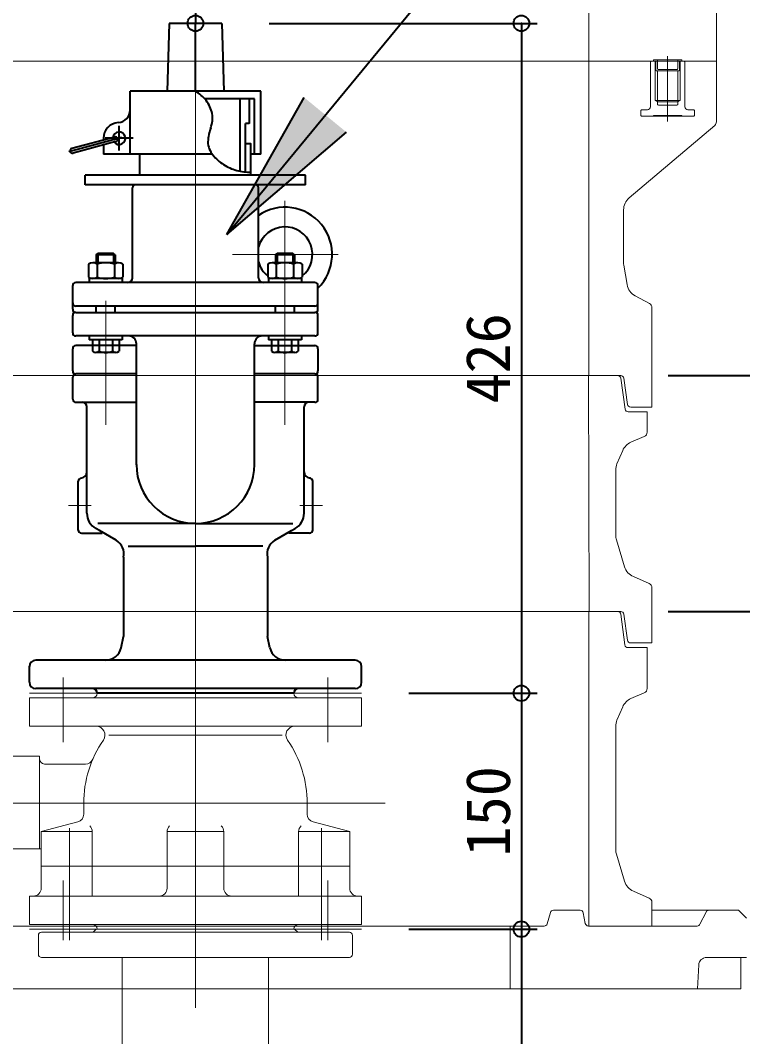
# Model space of a CAD drawing. Units: millimetres at full size, sheet at 1:20. Extents: x -5700 to 5714, y -3160 to 3160.
# Drawn here: x -1009 to -550, y 149 to 795 of the extents above; entities that cross this region are included whole.
import ezdxf
from ezdxf.enums import TextEntityAlignment as Align

# ---------------------------------------------------------------- set-up
doc = ezdxf.new("R2010")
doc.units = ezdxf.units.MM
doc.header["$LTSCALE"] = 20
doc.header["$PDMODE"] = 32
doc.header["$PDSIZE"] = 10
for name, color, linetype, lineweight in [('0-5_TEMP01', 3, 'Continuous', 18), ('0-7_躯体', 7, 'Continuous', 9), ('0-8_細線', 7, 'Continuous', 9), ('0-9_消火栓', 2, 'Continuous', 40), ('0-C_寸法', 1, 'Continuous', 40), ('1-1_補修弁', 7, 'Continuous', 9)]:
    doc.layers.add(name, color=color, linetype=linetype, lineweight=lineweight)
doc.styles.add('ＭＳ ゴシック', font='')
doc.styles.get('ＭＳ ゴシック').set_extended_font_data('MS Gothic')

msp = doc.modelspace()

# ---------------------------------------------------------------- linework, layer by layer
at = {"layer": '0-5_TEMP01'}
for p, q in [((-898.13, 925.53), (-898.13, 769.16)), ((-898.13, 794.16), (-898.13, 524.15)), ((-898.13, 367.16), (-898.13, 793.16)), ((-898.12, 367.16), (-898.12, 793.16)), ((-1229.12, 769.16), (-567.12, 769.16)), ((-841.28, 680.34), (-841.28, 537.83)), ((-807.55, 646.2), (-874.69, 646.2)), ((-898.13, 623.66), (-898.13, 273.66)), ((-898.13, 623.66), (-898.13, 403.66)), ((-955.12, 616.66), (-955.12, 537.83)), ((-978.81, 486.47), (-964.44, 486.47)), ((-817.43, 486.47), (-831.8, 486.47)), ((-898.13, 473.66), (-898.13, 223.66)), ((-982.12, 336.16), (-982.12, 377.16)), ((-898.13, 381.05), (-898.13, 197)), ((-814.12, 377.16), (-814.12, 336.16)), ((-1003.63, 367.16), (-792.62, 367.16)), ((-898.13, 333.66), (-898.13, 233.66)), ((-777.63, 297.16), (-1091.51, 297.16)), ((-978.12, 210.16), (-978.12, 281.46)), ((-898.13, 283.66), (-898.13, 183.66)), ((-818.12, 210.16), (-818.12, 281.46)), ((-898.13, 167.16), (-898.13, 267.16)), ((-982.12, 210.16), (-982.12, 248.16)), ((-814.12, 210.16), (-814.12, 248.16)), ((-1003.63, 217.16), (-792.62, 217.16))]:
    msp.add_line(p, q, dxfattribs=at)
at = {"layer": '0-7_躯体'}
for p, q in [((-648.12, 819.15), (-648.12, 769.16)), ((-567.12, 819.15), (-567.12, 769.16)), ((-1229.12, 769.16), (-898.13, 769.16)), ((-607.12, 769.16), (-898.13, 769.16)), ((-648.12, 769.16), (-648.12, 569.15)), ((-608.53, 769.16), (-609.03, 768.65)), ((-607.12, 769.9), (-589.12, 769.9)), ((-607.12, 769.9), (-607.12, 769.16)), ((-606.13, 769.16), (-607.12, 769.16)), ((-606.13, 769.16), (-606.13, 744.16)), ((-606.13, 769.16), (-605.68, 768.88)), ((-604.62, 769.9), (-604.62, 764.4)), ((-598.12, 772.39), (-598.12, 730.66)), ((-591.62, 769.9), (-591.62, 764.4)), ((-590.13, 769.16), (-590.58, 768.88)), ((-590.13, 769.16), (-590.13, 744.16)), ((-590.13, 769.16), (-589.12, 769.16)), ((-590.13, 769.16), (-587.73, 769.16)), ((-589.12, 769.9), (-589.12, 769.16)), ((-567.12, 769.16), (-589.12, 769.16)), ((-587.73, 769.16), (-587.23, 768.65)), ((-567.12, 769.16), (-567.12, 730.57)), ((-609.03, 768.65), (-609.03, 740.15)), ((-605.62, 768.65), (-605.62, 763.41)), ((-605.12, 762.91), (-591.12, 762.91)), ((-604.52, 762.91), (-604.52, 743.15)), ((-604.12, 763.9), (-592.12, 763.9)), ((-591.73, 762.91), (-591.73, 743.15)), ((-590.62, 768.65), (-590.62, 763.41)), ((-587.23, 768.65), (-587.23, 740.15)), ((-606.13, 744.16), (-590.13, 744.16)), ((-606.13, 744.16), (-604.52, 743.15)), ((-590.13, 744.16), (-591.73, 743.15)), ((-615.17, 737.65), (-615.17, 734.65)), ((-611.03, 738.16), (-614.68, 738.16)), ((-604.52, 743.15), (-604.52, 741.65)), ((-604.52, 743.15), (-591.73, 743.15)), ((-604.03, 741.15), (-592.22, 741.15)), ((-591.73, 743.15), (-591.73, 741.65)), ((-585.22, 738.16), (-581.58, 738.16)), ((-581.07, 737.65), (-581.07, 734.65)), ((-614.68, 734.15), (-581.58, 734.15)), ((-607.12, 734.65), (-589.12, 734.65)), ((-607.12, 734.65), (-607.12, 734.15)), ((-589.12, 734.65), (-589.12, 734.15)), ((-568.21, 728.26), (-622.53, 682.16)), ((-626.12, 674.47), (-626.12, 640.99)), ((-625.99, 639.34), (-623.94, 627.02)), ((-618.78, 619.84), (-609.72, 615)), ((-608.13, 612.36), (-608.13, 569.15)), ((-1168.39, 569.15), (-898.13, 569.15)), ((-627.87, 569.15), (-898.13, 569.15)), ((-648.37, 569.15), (-647.88, 419.16)), ((-608.13, 569.15), (-608.13, 549.15)), ((-627.88, 567.44), (-625.14, 547.88)), ((-625.88, 567.44), (-623.56, 550.88)), ((-611.12, 546.15), (-623.15, 546.15)), ((-608.13, 549.15), (-621.58, 549.15)), ((-611.12, 546.15), (-611.12, 533.13)), ((-612.94, 530.38), (-621.45, 526.74)), ((-626.7, 521.48), (-630.32, 513.04)), ((-631.13, 509.11), (-631.13, 467.64)), ((-630.7, 464.74), (-625.46, 447.56)), ((-609.92, 436.94), (-619.91, 441.31)), ((-1168.39, 419.16), (-898.13, 419.16)), ((-898.13, 419.16), (-1166.37, 419.16)), ((-627.87, 419.16), (-898.13, 419.16)), ((-898.13, 419.16), (-629.89, 419.16)), ((-648.12, 419.16), (-648.12, 219.15)), ((-625.36, 397.9), (-627.9, 417.42)), ((-625.88, 417.43), (-623.56, 400.88)), ((-611.12, 396.15), (-623.37, 396.15)), ((-611.12, 396.15), (-611.12, 370.13)), ((-612.94, 367.38), (-621.45, 363.74)), ((-626.7, 358.48), (-630.32, 350.05)), ((-631.13, 346.11), (-631.13, 267.64)), ((-625.46, 247.56), (-630.7, 264.73)), ((-609.92, 236.95), (-619.91, 241.31)), ((-608.13, 234.2), (-608.13, 219.15)), ((-674.7, 220.58), (-672.55, 227.73)), ((-653.77, 229.16), (-670.64, 229.16)), ((-650.45, 220.77), (-651.8, 227.55)), ((-573.12, 229.16), (-608.13, 229.16)), ((-577.58, 220.27), (-573.68, 228.05)), ((-553.12, 229.16), (-573.12, 229.16)), ((-548.12, 224.16), (-553.12, 229.16)), ((-1188.13, 219.15), (-898.13, 219.15)), ((-1119.64, 219.15), (-898.13, 219.15)), ((-676.61, 219.15), (-898.13, 219.15)), ((-676.61, 219.15), (-898.13, 219.15)), ((-698.12, 219.15), (-698.12, 179.16)), ((-608.13, 219.15), (-648.49, 219.15)), ((-579.37, 219.15), (-648.49, 219.15)), ((-578.37, 194.41), (-579.12, 179.16)), ((-548.12, 199.15), (-573.37, 199.15)), ((-551.57, 199.15), (-551.72, 179.16)), ((-1244.53, 179.16), (-898.13, 179.16)), ((-551.72, 179.16), (-898.13, 179.16))]:
    msp.add_line(p, q, dxfattribs=at)
for points in [[(-608.53, 769.16), (-606.13, 769.16), (-590.13, 769.16)], [(-608.13, 434.19), (-608.13, 399.16), (-621.58, 399.16)]]:
    msp.add_lwpolyline(points, dxfattribs=at)
for centre, radius, start, end in [((-606.13, 768.65), 0.5, 0, 90), ((-590.13, 768.65), 0.5, 90, 180), ((-605.12, 763.41), 0.5, 180, 270), ((-604.12, 764.4), 0.5, 180, 270), ((-592.12, 764.4), 0.5, 270, 0), ((-591.12, 763.41), 0.5, 270, 0), ((-614.68, 737.65), 0.5, 90, 180), ((-611.03, 740.15), 2, 270, 0), ((-604.03, 741.65), 0.5, 180, 270), ((-592.22, 741.65), 0.5, 270, 0), ((-585.22, 740.15), 2, 180, 270), ((-581.58, 737.65), 0.5, 0, 90), ((-614.68, 734.65), 0.5, 180, 270), ((-581.58, 734.65), 0.5, 270, 0), ((-570.13, 730.57), 3, 309.805, 0), ((-616.12, 674.47), 10, 129.806, 180), ((-616.12, 640.99), 10, 180, 189.462), ((-614.08, 628.66), 10, 189.462, 241.928), ((-611.12, 612.36), 3, 0, 61.927), ((-629.87, 567.15), 2, 7.999, 90), ((-627.87, 567.15), 2, 7.999, 90), ((-621.58, 551.15), 2, 187.999, 270), ((-623.15, 548.15), 2, 187.999, 270), ((-614.12, 533.13), 3, 293.199, 0), ((-617.51, 517.54), 10, 113.199, 156.801), ((-621.12, 509.11), 10, 156.801, 180), ((-621.12, 467.64), 10, 180, 196.928), ((-615.9, 450.48), 10, 196.928, 246.371), ((-611.12, 434.19), 3, 0, 66.371), ((-629.89, 417.15), 2, 7.431, 90), ((-627.87, 417.15), 2, 7.999, 90), ((-621.58, 401.15), 2, 187.999, 270), ((-623.37, 398.15), 2, 187.431, 270), ((-614.12, 370.13), 3, 293.199, 0), ((-617.51, 354.54), 10, 113.199, 156.801), ((-621.12, 346.11), 10, 156.801, 180), ((-621.12, 267.64), 10, 180, 196.928), ((-615.9, 250.47), 10, 196.928, 246.371), ((-611.12, 234.2), 3, 0, 66.371), ((-670.64, 227.15), 2, 90, 163.3), ((-653.77, 227.15), 2, 11.309, 90), ((-571.89, 227.15), 2, 90, 153.435), ((-676.61, 221.15), 2, 270, 343.3), ((-648.49, 221.15), 2, 191.309, 270), ((-579.37, 221.15), 2, 270, 333.435), ((-573.37, 194.16), 5, 90, 177.138)]:
    msp.add_arc(centre, radius, start, end, dxfattribs=at)
at = {"layer": '0-8_細線'}
for p, q in [((-995.9, 215.16), (-800.35, 215.16)), ((-961.12, 217.16), (-963.13, 215.16)), ((-961.12, 217.16), (-835.12, 217.16)), ((-835.12, 217.16), (-833.12, 215.16)), ((-997.9, 213.16), (-997.9, 201.16)), ((-798.35, 213.16), (-798.35, 201.16)), ((-995.9, 199.16), (-800.35, 199.16)), ((-944.62, -14.84), (-944.62, 199.16)), ((-851.62, -14.84), (-851.62, 199.16))]:
    msp.add_line(p, q, dxfattribs=at)
for centre, start, end in [((-995.9, 213.16), 90, 179.998), ((-800.35, 213.16), 0.002, 90), ((-995.9, 201.16), 179.998, 270), ((-800.35, 201.16), 270, 0.002)]:
    msp.add_arc(centre, 2, start, end, dxfattribs=at)
at = {"layer": '0-9_消火栓'}
for p, q in [((-914.87, 793.16), (-916.19, 750.07)), ((-881.37, 793.16), (-914.87, 793.16)), ((-898.12, 750.15), (-898.12, 793.16)), ((-881.37, 793.16), (-880.04, 750.07)), ((-881.37, 793.16), (-880.04, 750.07)), ((-856.62, 750.07), (-939.62, 750.07)), ((-939.62, 710.07), (-939.62, 750.07)), ((-916.19, 750.15), (-880.04, 750.15)), ((-856.62, 710.07), (-856.62, 750.07)), ((-860.62, 745.07), (-892.16, 745.07)), ((-869.62, 699.1), (-869.62, 745.07)), ((-864.07, 745.07), (-863.87, 744.87)), ((-863.87, 729.77), (-863.87, 744.87)), ((-860.62, 710.07), (-860.62, 745.07)), ((-946.62, 712.21), (-946.62, 727.93)), ((-864.07, 729.57), (-866.37, 729.57)), ((-866.37, 698.67), (-866.37, 729.57)), ((-863.87, 729.77), (-864.07, 729.57)), ((-945, 720.5), (-978.5, 711.53)), ((-949.42, 720.88), (-976.7, 713.56)), ((-948.64, 717.98), (-975.92, 710.67)), ((-956.62, 720.07), (-956.62, 718.94)), ((-937.79, 720.07), (-955.4, 720.07)), ((-956.62, 715.84), (-956.62, 710.07)), ((-887.47, 710.07), (-956.62, 710.07)), ((-933.37, 696.57), (-933.37, 710.07)), ((-862.87, 696.57), (-862.87, 710.07)), ((-856.62, 710.07), (-862.87, 710.07)), ((-968.12, 690.57), (-968.12, 696.57)), ((-828.12, 696.57), (-968.12, 696.57)), ((-828.12, 690.57), (-828.12, 696.57)), ((-828.12, 690.57), (-968.12, 690.57)), ((-938.12, 631.38), (-938.12, 688.57)), ((-858.12, 631.38), (-858.12, 688.58)), ((-961.12, 645.88), (-960.12, 646.88)), ((-950.12, 646.88), (-960.12, 646.88)), ((-960.12, 646.88), (-960.12, 640.88)), ((-949.12, 645.88), (-950.12, 646.88)), ((-950.12, 646.88), (-950.12, 640.88)), ((-847.28, 645.88), (-846.28, 646.88)), ((-836.28, 646.88), (-846.28, 646.88)), ((-846.28, 646.88), (-846.28, 640.88)), ((-835.28, 645.88), (-836.28, 646.88)), ((-836.28, 646.88), (-836.28, 640.88)), ((-966.07, 640.08), (-966.07, 631.67)), ((-946.91, 640.88), (-963.34, 640.88)), ((-949.12, 645.88), (-961.12, 645.88)), ((-961.12, 645.88), (-961.12, 640.88)), ((-960.6, 640.08), (-960.6, 631.67)), ((-949.64, 640.08), (-949.64, 631.67)), ((-949.12, 645.88), (-949.12, 640.88)), ((-944.17, 640.08), (-944.17, 631.67)), ((-852.23, 640.08), (-852.23, 631.67)), ((-833.07, 640.88), (-849.49, 640.88)), ((-835.28, 645.88), (-847.28, 645.88)), ((-847.28, 645.88), (-847.28, 640.88)), ((-846.76, 640.08), (-846.76, 631.67)), ((-835.81, 640.08), (-835.81, 631.67)), ((-835.28, 645.88), (-835.28, 640.88)), ((-830.33, 640.08), (-830.33, 631.67)), ((-822.27, 628.38), (-974.12, 628.38)), ((-965.62, 630.88), (-965.62, 628.38)), ((-944.62, 630.88), (-965.62, 630.88)), ((-944.62, 630.88), (-944.62, 628.38)), ((-851.78, 630.88), (-851.78, 628.38)), ((-830.78, 630.88), (-851.78, 630.88)), ((-830.78, 630.88), (-830.78, 628.38)), ((-976.12, 611.38), (-976.12, 626.38)), ((-820.28, 611.38), (-820.28, 626.38)), ((-974.13, 609.38), (-822.27, 609.38)), ((-822.28, 613.38), (-974.12, 613.38)), ((-961.12, 609.38), (-961.12, 613.38)), ((-949.12, 609.38), (-949.12, 613.38)), ((-847.28, 609.38), (-847.28, 613.38)), ((-835.28, 609.38), (-835.28, 613.38)), ((-976.12, 596.38), (-976.12, 607.38)), ((-820.28, 596.38), (-820.28, 607.38)), ((-822.28, 594.38), (-974.12, 594.38)), ((-935.62, 588.2), (-974.12, 588.2)), ((-965.62, 594.38), (-965.62, 591.88)), ((-944.62, 591.88), (-965.62, 591.88)), ((-963.62, 591.88), (-963.62, 584.67)), ((-959.37, 591.88), (-959.37, 584.67)), ((-950.87, 591.88), (-950.87, 584.67)), ((-946.62, 591.88), (-946.62, 584.67)), ((-944.62, 594.38), (-944.62, 591.88)), ((-935.62, 512.47), (-935.62, 589.38)), ((-860.62, 512.64), (-860.62, 589.38)), ((-860.62, 588.2), (-822.28, 588.2)), ((-851.78, 594.38), (-851.78, 591.88)), ((-830.78, 591.88), (-851.78, 591.88)), ((-849.78, 591.88), (-849.78, 584.67)), ((-845.53, 591.88), (-845.53, 584.67)), ((-837.03, 591.88), (-837.03, 584.67)), ((-832.78, 591.88), (-832.78, 584.67)), ((-830.78, 594.38), (-830.78, 591.88)), ((-976.12, 572.21), (-976.12, 586.21)), ((-948.75, 583.88), (-961.5, 583.88)), ((-834.9, 583.88), (-847.66, 583.88)), ((-820.28, 586.21), (-820.28, 572.21)), ((-935.62, 570.2), (-974.13, 570.2)), ((-822.28, 570.2), (-860.62, 570.2)), ((-975.96, 554.2), (-975.96, 568.21)), ((-820.28, 554.2), (-820.28, 568.21)), ((-973.96, 552.21), (-935.62, 552.21)), ((-822.28, 552.21), (-860.62, 552.21)), ((-967.12, 481.78), (-967.12, 549.2)), ((-829.12, 481.78), (-829.12, 549.2)), ((-972.62, 470.96), (-972.62, 501.97)), ((-825.12, 503.97), (-825.62, 503.97)), ((-823.62, 470.96), (-823.62, 501.97)), ((-898.12, 475.14), (-960.06, 475.14)), ((-898.12, 475.14), (-836.19, 475.14)), ((-837.06, 470.56), (-834.86, 471.84)), ((-970.62, 468.97), (-957.48, 468.97)), ((-847.66, 464.44), (-837.06, 470.56)), ((-825.62, 468.97), (-838.75, 468.97)), ((-940.83, 460.79), (-898.12, 460.79)), ((-855.41, 460.79), (-898.12, 460.79)), ((-943.81, 453.65), (-943.81, 403.35)), ((-852.43, 453.65), (-852.43, 403.35)), ((-945.41, 396.03), (-943.81, 403.35)), ((-850.84, 396.03), (-852.43, 403.35)), ((-796.62, 388.16), (-999.63, 388.16)), ((-1003.62, 374.16), (-1003.62, 384.37)), ((-792.62, 374.16), (-792.62, 384.16)), ((-796.62, 370.16), (-999.63, 370.16)), ((-835.62, 367.16), (-960.62, 367.16))]:
    msp.add_line(p, q, dxfattribs=at)
for points in [[(-862.87, 696.57), (-862.87, 716.57), (-866.37, 716.57)], [(-948.58, 464.44), (-959.19, 470.56), (-961.38, 471.84)]]:
    msp.add_lwpolyline(points, dxfattribs=at)
for centre, radius, start, end in [((-910.34, 729.47), 23.95, 37.40601, 59.32743), ((-906.88, 731.74), 19.82, 11.82989, 38.28191), ((-947.62, 738.04), 8, 273.185, 0), ((-906.46, 733.18), 19.16, 340.48938, 7.85099), ((-946.62, 720.07), 10, 93.185, 180), ((-946.62, 720.07), 4, 217.024, 172.976), ((-856.6, 715.52), 33.73, 160.48927, 176.02855), ((-949.03, 719.42), 1.5, 285, 105), ((-876.19, 718.44), 14.07, 182.40834, 219.66809), ((-976.31, 712.12), 1.5, 105, 285), ((-865.77, 726.3), 27.11, 218.39583, 237.7464), ((-863.97, 728.44), 29.89, 237.00635, 254.54624), ((-863.87, 729.71), 31.14, 254.99564, 271.83385), ((-936.12, 688.57), 2, 90, 180), ((-860.12, 688.57), 2, 0, 90), ((-841.28, 646.2), 30, 314.427, 124.152), ((-841.28, 646.2), 17.5, 308.734, 164.233), ((-963.34, 635.79), 5.08, 57.419, 122.581), ((-955.12, 621.75), 19.14, 73.374, 106.626), ((-946.91, 635.79), 5.08, 57.419, 122.581), ((-841.28, 646.2), 17.5, 195.767, 231.265), ((-849.49, 635.79), 5.08, 57.419, 122.581), ((-841.28, 621.75), 19.14, 73.374, 106.626), ((-833.07, 635.79), 5.08, 57.419, 122.581), ((-974.12, 626.38), 2, 90, 180), ((-963.34, 635.96), 5.08, 237.419, 302.581), ((-955.12, 650.01), 19.14, 253.374, 286.626), ((-946.91, 635.96), 5.08, 237.419, 302.581), ((-941.12, 631.38), 3, 270, 0), ((-855.12, 631.38), 3, 180, 270), ((-849.49, 635.96), 5.08, 237.419, 302.581), ((-841.28, 650.01), 19.14, 253.374, 286.626), ((-833.07, 635.96), 5.08, 237.419, 302.581), ((-822.28, 626.38), 2, 0, 90), ((-974.12, 615.38), 2, 180, 270), ((-822.28, 615.38), 2, 270, 0), ((-974.12, 611.38), 2, 180, 270), ((-974.12, 607.38), 2, 90, 180), ((-822.28, 611.38), 2, 270, 0), ((-822.28, 607.38), 2, 0, 90), ((-974.12, 596.38), 2, 180, 270), ((-822.28, 596.38), 2, 270, 0), ((-974.12, 586.21), 2, 90, 180), ((-940.62, 589.38), 5, 0, 90), ((-855.62, 589.38), 5, 90, 180), ((-822.28, 586.21), 2, 0, 90), ((-961.5, 587.1), 3.22, 228.74, 311.26), ((-955.12, 595.57), 11.69, 248.679, 291.321), ((-948.75, 587.1), 3.22, 228.74, 311.26), ((-847.66, 587.1), 3.22, 228.74, 311.26), ((-841.28, 595.57), 11.69, 248.679, 291.321), ((-834.9, 587.1), 3.22, 228.74, 311.26), ((-974.12, 572.21), 2, 180, 270), ((-973.96, 568.21), 2, 90, 180), ((-822.28, 572.21), 2, 270, 0), ((-822.28, 568.21), 2, 0, 90), ((-973.96, 554.2), 2, 180, 270), ((-970.12, 549.2), 3, 0, 90), ((-826.12, 549.2), 3, 90, 180), ((-822.28, 554.2), 2, 270, 0), ((-898.12, 512.64), 37.5, 180, 0), ((-971.12, 507.97), 4, 270, 0), ((-825.12, 507.97), 4, 180, 270), ((-970.62, 501.97), 2, 90, 180), ((-825.62, 501.97), 2, 0, 90), ((-955.62, 481.78), 11.5, 180, 240), ((-840.62, 481.78), 11.5, 300, 0), ((-970.62, 470.96), 2, 180, 270), ((-825.62, 470.96), 2, 270, 0), ((-953.58, 455.78), 10, 347.697, 60), ((-842.66, 455.78), 10, 120, 192.303), ((-955.17, 398.16), 10, 270, 347.697), ((-841.07, 398.16), 10, 192.303, 270), ((-999.63, 384.16), 4, 90, 180), ((-796.62, 384.16), 4, 0, 90), ((-999.62, 374.16), 4, 180, 270), ((-963.63, 367.16), 3, 0, 90), ((-832.62, 367.16), 3, 90, 180), ((-796.62, 374.16), 4, 270, 0)]:
    msp.add_arc(centre, radius, start, end, dxfattribs=at)
at = {"layer": '0-C_寸法'}
for p, q in [((-878.14, 658.88), (-578.12, 1023.41)), ((-898.13, 862.16), (-898.13, 793.16)), ((-851.37, 793.16), (-681.05, 793.16)), ((-691.05, 793.16), (-691.05, 367.16)), ((-878.14, 658.88), (-828.97, 745.95)), ((-878.14, 658.88), (-802.15, 723.88)), ((-597.87, 569.15), (-378.28, 569.15)), ((-597.87, 569.15), (-378.28, 569.15)), ((-597.87, 419.16), (-378.28, 419.16)), ((-597.87, 419.16), (-378.28, 419.16)), ((-762.62, 367.16), (-681.05, 367.16)), ((-762.62, 367.16), (-681.05, 367.16)), ((-691.05, 367.16), (-691.05, 217.16)), ((-762.62, 217.16), (-681.05, 217.16)), ((-762.62, 217.16), (-681.05, 217.16)), ((-691.05, 217.16), (-691.05, -32.84))]:
    msp.add_line(p, q, dxfattribs=at)
for p in [(-898.13, 793.16), (-691.05, 793.16), (-691.05, 367.16), (-691.05, 217.16)]:
    msp.add_point(p, dxfattribs=at)
msp.add_solid([(-828.97, 745.95), (-802.15, 723.88), (-878.14, 658.88)], dxfattribs=at)
at = {"layer": '1-1_補修弁'}
for p, q in [((-1003.63, 364.16), (-792.62, 364.16)), ((-1003.63, 346.16), (-1003.63, 364.16)), ((-960.63, 367.16), (-835.63, 367.16)), ((-960.63, 367.16), (-835.63, 367.16)), ((-792.62, 364.16), (-792.62, 346.16)), ((-792.62, 346.16), (-1003.63, 346.16)), ((-953.12, 340.58), (-843.12, 340.58)), ((-1029.12, 327.16), (-997.12, 327.16)), ((-997.12, 268.16), (-997.12, 327.16)), ((-994.12, 322.16), (-967.95, 322.16)), ((-969.12, 290.23), (-969.12, 297.16)), ((-827.12, 290.23), (-827.12, 297.16)), ((-823.41, 285.4), (-800.12, 279.16)), ((-996.12, 279.16), (-996.12, 243.16)), ((-963.69, 279.16), (-963.69, 238.16)), ((-916.12, 279.16), (-880.12, 279.16)), ((-916.12, 243.16), (-916.12, 279.16)), ((-880.12, 243.16), (-880.12, 279.16)), ((-832.55, 279.16), (-800.12, 279.16)), ((-832.55, 279.16), (-832.55, 238.16)), ((-800.12, 243.16), (-800.12, 279.16)), ((-1029.12, 268.16), (-996.12, 268.16)), ((-996.12, 257.16), (-800.12, 257.16)), ((-792.62, 238.16), (-1003.63, 238.16)), ((-1003.63, 220.16), (-1003.63, 238.16)), ((-792.62, 220.16), (-792.62, 238.16)), ((-792.62, 220.16), (-1003.63, 220.16)), ((-835.63, 217.16), (-960.63, 217.16)), ((-835.63, 217.16), (-960.63, 217.16)), ((-835.63, 217.16), (-960.63, 217.16))]:
    msp.add_line(p, q, dxfattribs=at)
msp.add_lwpolyline([(-972.83, 285.4), (-996.12, 279.16), (-963.69, 279.16)], dxfattribs=at)
for centre, radius, start, end in [((-963.63, 367.16), 3, 270, 0), ((-832.62, 367.16), 3, 180, 270), ((-961.2, 340.58), 5.58, 325.458, 90), ((-835.05, 340.58), 5.58, 90, 214.542), ((-898.13, 297.16), 71, 145.458, 180), ((-898.13, 297.16), 71, 0, 34.542), ((-994.12, 325.16), 3, 180, 270), ((-967.95, 327.16), 5, 270, 336.75), ((-974.13, 290.23), 5, 285, 0), ((-822.12, 290.23), 5, 180, 255), ((-968.69, 279.16), 5, 0, 47.288), ((-911.12, 279.16), 5, 132.712, 180), ((-885.12, 279.16), 5, 0, 47.288), ((-827.56, 279.16), 5, 132.712, 180), ((-1001.13, 243.16), 5, 270, 0), ((-921.12, 243.16), 5, 270, 0), ((-875.12, 243.16), 5, 180, 270), ((-795.12, 243.16), 5, 180, 270), ((-963.63, 217.16), 3, 0, 90), ((-832.62, 217.16), 3, 90, 180)]:
    msp.add_arc(centre, radius, start, end, dxfattribs=at)

# ---------------------------------------------------------------- texts
at = {"layer": '0-C_寸法', "style": 'ＭＳ ゴシック'}
for s, p in [('426', (-689.83, 551.36)), ('150', (-689.83, 263.36))]:
    msp.add_text(s, height=28.15, rotation=90, dxfattribs=at).set_placement(p, align=Align.BOTTOM_LEFT)

doc.saveas('drawing.dxf')
